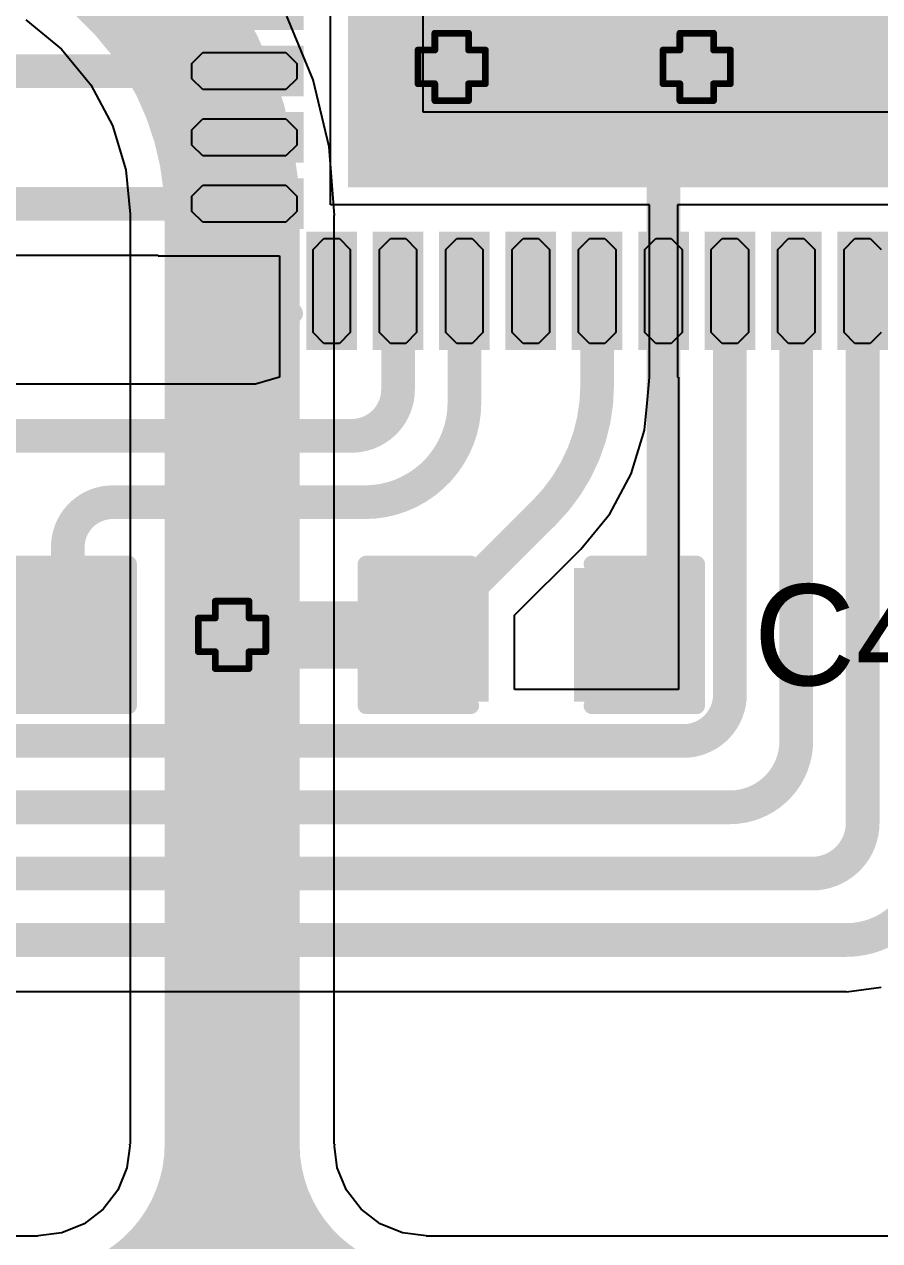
# Model space of a CAD drawing. Header units: inches. Extents: x -0.1 to 10.2, y 0 to 6.5.
# Drawn here: x 2.1628 to 2.4165, y 3.2375 to 3.5985 of the extents above; entities that cross this region are included whole.
import ezdxf

# ---------------------------------------------------------------- set-up
doc = ezdxf.new("R2010")
doc.units = ezdxf.units.IN
doc.header["$MEASUREMENT"] = 0
for name, color, linetype in [('Bottom Layer', 5, 'Continuous'), ('Drill Drawing', 1, 'Continuous'), ('Top Layer', 1, 'Continuous'), ('Top Overlay', 2, 'Continuous'), ('Top Paste', 8, 'Continuous'), ('Top Solder', 216, 'Continuous'), ('Via Holes', 16, 'Continuous')]:
    doc.layers.add(name, color=color, linetype=linetype)
doc.styles.add('Arial', font='', dxfattribs={"height": 0.2})
doc.styles.get('Arial').set_extended_font_data('Arial')

# ---------------------------------------------------------------- blocks, each defined once
blk = doc.blocks.new('48_QFN__7_7__17')
at = {"layer": 'Top Layer'}
for points in [[(-0.10138, 0.10138), (0.10138, 0.10138), (0.10138, -0.10138), (-0.10138, -0.10138)], [(-0.14971, -0.06339), (-0.11859, -0.06339), (-0.11859, -0.07441), (-0.14971, -0.07441)], [(-0.14971, -0.08307), (-0.11859, -0.08307), (-0.11859, -0.09409), (-0.14971, -0.09409)], [(-0.14971, -0.10276), (-0.11859, -0.10276), (-0.11859, -0.11378), (-0.14971, -0.11378)], [(-0.11378, -0.11859), (-0.10276, -0.11859), (-0.10276, -0.14971), (-0.11378, -0.14971)], [(-0.09409, -0.11859), (-0.08307, -0.11859), (-0.08307, -0.14971), (-0.09409, -0.14971)], [(-0.07441, -0.11859), (-0.06339, -0.11859), (-0.06339, -0.14971), (-0.07441, -0.14971)], [(-0.05472, -0.11859), (-0.0437, -0.11859), (-0.0437, -0.14971), (-0.05472, -0.14971)], [(-0.03504, -0.11859), (-0.02402, -0.11859), (-0.02402, -0.14971), (-0.03504, -0.14971)], [(-0.01535, -0.11859), (-0.00433, -0.11859), (-0.00433, -0.14971), (-0.01535, -0.14971)], [(0.00433, -0.11859), (0.01535, -0.11859), (0.01535, -0.14971), (0.00433, -0.14971)], [(0.02402, -0.11859), (0.03504, -0.11859), (0.03504, -0.14971), (0.02402, -0.14971)], [(0.0437, -0.11859), (0.05472, -0.11859), (0.05472, -0.14971), (0.0437, -0.14971)]]:
    blk.add_hatch(color=1, dxfattribs=at).paths.add_polyline_path(points)
at = {"layer": 'Top Solder'}
for points in [[(-0.10338, 0.10338), (0.10338, 0.10338), (0.10338, -0.10338), (-0.10338, -0.10338)], [(-0.15171, -0.0417), (-0.11659, -0.0417), (-0.11659, -0.05672), (-0.15171, -0.05672)], [(-0.15171, -0.06139), (-0.11659, -0.06139), (-0.11659, -0.07641), (-0.15171, -0.07641)], [(-0.15171, -0.08107), (-0.11659, -0.08107), (-0.11659, -0.09609), (-0.15171, -0.09609)], [(-0.15171, -0.10076), (-0.11659, -0.10076), (-0.11659, -0.11578), (-0.15171, -0.11578)], [(-0.11578, -0.11659), (-0.10076, -0.11659), (-0.10076, -0.15171), (-0.11578, -0.15171)], [(-0.09609, -0.11659), (-0.08107, -0.11659), (-0.08107, -0.15171), (-0.09609, -0.15171)], [(-0.07641, -0.11659), (-0.06139, -0.11659), (-0.06139, -0.15171), (-0.07641, -0.15171)], [(-0.05672, -0.11659), (-0.0417, -0.11659), (-0.0417, -0.15171), (-0.05672, -0.15171)], [(-0.03704, -0.11659), (-0.02202, -0.11659), (-0.02202, -0.15171), (-0.03704, -0.15171)], [(-0.01735, -0.11659), (-0.00233, -0.11659), (-0.00233, -0.15171), (-0.01735, -0.15171)], [(0.00233, -0.11659), (0.01735, -0.11659), (0.01735, -0.15171), (0.00233, -0.15171)], [(0.02202, -0.11659), (0.03704, -0.11659), (0.03704, -0.15171), (0.02202, -0.15171)], [(0.0417, -0.11659), (0.05672, -0.11659), (0.05672, -0.15171), (0.0417, -0.15171)]]:
    blk.add_hatch(color=216, dxfattribs=at).paths.add_polyline_path(points)
at = {"layer": 'Top Overlay'}
for points in [[(-0.1408, -0.1408, 0.006, 0.006, 0), (-0.1408, -0.11978, 0.006, 0.006, 0)], [(-0.1408, -0.1408, 0.006, 0.006, 0), (-0.11978, -0.1408, 0.006, 0.006, 0)]]:
    blk.add_lwpolyline(points, format="xyseb", dxfattribs=at)
for points in [[(-0.1423, -0.11978, 0.003, 0.003, 1), (-0.1393, -0.11978, 0.003, 0.003, 1)], [(-0.1423, -0.1408, 0.003, 0.003, 1), (-0.1393, -0.1408, 0.003, 0.003, 1)], [(-0.1423, -0.1408, 0.003, 0.003, 1), (-0.1393, -0.1408, 0.003, 0.003, 1)], [(-0.12128, -0.1408, 0.003, 0.003, 1), (-0.11828, -0.1408, 0.003, 0.003, 1)]]:
    blk.add_lwpolyline(points, format="xyseb", close=True, dxfattribs=at)
at = {"layer": 'Top Paste'}
for p, q in [((-0.0811, -0.0811), (-0.0811, 0.0811)), ((-0.14971, -0.06662), (-0.14648, -0.06339)), ((-0.14648, -0.06339), (-0.14419, -0.06339)), ((-0.14419, -0.06339), (-0.14419, -0.06339)), ((-0.14419, -0.06339), (-0.12411, -0.06339)), ((-0.12411, -0.06339), (-0.12182, -0.06339)), ((-0.12182, -0.06339), (-0.11859, -0.06662)), ((-0.14971, -0.07118), (-0.14971, -0.06662)), ((-0.11859, -0.06662), (-0.11859, -0.07118)), ((-0.14648, -0.07441), (-0.14971, -0.07118)), ((-0.11859, -0.07118), (-0.12182, -0.07441)), ((-0.14419, -0.07441), (-0.14648, -0.07441)), ((-0.12411, -0.07441), (-0.14419, -0.07441)), ((-0.12182, -0.07441), (-0.12411, -0.07441)), ((-0.12411, -0.07441), (-0.12411, -0.07441)), ((0.0811, -0.0811), (-0.0811, -0.0811)), ((-0.14971, -0.0863), (-0.14648, -0.08307)), ((-0.14971, -0.09086), (-0.14971, -0.0863)), ((-0.14648, -0.08307), (-0.14419, -0.08307)), ((-0.14419, -0.08307), (-0.14419, -0.08307)), ((-0.14419, -0.08307), (-0.12411, -0.08307)), ((-0.12411, -0.08307), (-0.12182, -0.08307)), ((-0.12182, -0.08307), (-0.11859, -0.0863)), ((-0.11859, -0.0863), (-0.11859, -0.09086)), ((-0.14648, -0.09409), (-0.14971, -0.09086)), ((-0.11859, -0.09086), (-0.12182, -0.09409)), ((-0.14419, -0.09409), (-0.14648, -0.09409)), ((-0.12411, -0.09409), (-0.14419, -0.09409)), ((-0.12182, -0.09409), (-0.12411, -0.09409)), ((-0.12411, -0.09409), (-0.12411, -0.09409)), ((-0.14971, -0.10599), (-0.14648, -0.10276)), ((-0.14648, -0.10276), (-0.14419, -0.10276)), ((-0.14419, -0.10276), (-0.14419, -0.10276)), ((-0.14419, -0.10276), (-0.12411, -0.10276)), ((-0.12411, -0.10276), (-0.12182, -0.10276)), ((-0.12182, -0.10276), (-0.11859, -0.10599)), ((-0.14971, -0.11055), (-0.14971, -0.10599)), ((-0.11859, -0.10599), (-0.11859, -0.11055)), ((-0.14648, -0.11378), (-0.14971, -0.11055)), ((-0.11859, -0.11055), (-0.12182, -0.11378)), ((-0.14419, -0.11378), (-0.14648, -0.11378)), ((-0.12411, -0.11378), (-0.14419, -0.11378)), ((-0.12182, -0.11378), (-0.12411, -0.11378)), ((-0.12411, -0.11378), (-0.12411, -0.11378)), ((-0.11378, -0.12182), (-0.11055, -0.11859)), ((-0.11055, -0.11859), (-0.10599, -0.11859)), ((-0.10599, -0.11859), (-0.10276, -0.12182)), ((-0.09409, -0.12182), (-0.09086, -0.11859)), ((-0.09086, -0.11859), (-0.0863, -0.11859)), ((-0.0863, -0.11859), (-0.08307, -0.12182)), ((-0.07441, -0.12182), (-0.07118, -0.11859)), ((-0.07118, -0.11859), (-0.06662, -0.11859)), ((-0.06662, -0.11859), (-0.06339, -0.12182)), ((-0.05472, -0.12182), (-0.05149, -0.11859)), ((-0.05149, -0.11859), (-0.04693, -0.11859)), ((-0.04693, -0.11859), (-0.0437, -0.12182)), ((-0.03504, -0.12182), (-0.03181, -0.11859)), ((-0.03181, -0.11859), (-0.02725, -0.11859)), ((-0.02725, -0.11859), (-0.02402, -0.12182)), ((-0.01535, -0.12182), (-0.01212, -0.11859)), ((-0.01212, -0.11859), (-0.00756, -0.11859)), ((-0.00756, -0.11859), (-0.00433, -0.12182)), ((0.00433, -0.12182), (0.00756, -0.11859)), ((0.00756, -0.11859), (0.01212, -0.11859)), ((0.01212, -0.11859), (0.01535, -0.12182)), ((0.02402, -0.12182), (0.02725, -0.11859)), ((0.02725, -0.11859), (0.03181, -0.11859)), ((0.03181, -0.11859), (0.03504, -0.12182)), ((0.0437, -0.12182), (0.04693, -0.11859)), ((0.04693, -0.11859), (0.05149, -0.11859)), ((0.05149, -0.11859), (0.05472, -0.12182)), ((-0.11378, -0.12411), (-0.11378, -0.12182)), ((-0.10276, -0.12182), (-0.10276, -0.12411)), ((-0.09409, -0.12411), (-0.09409, -0.12182)), ((-0.08307, -0.12182), (-0.08307, -0.12411)), ((-0.07441, -0.12411), (-0.07441, -0.12182)), ((-0.06339, -0.12182), (-0.06339, -0.12411)), ((-0.05472, -0.12411), (-0.05472, -0.12182)), ((-0.0437, -0.12182), (-0.0437, -0.12411)), ((-0.03504, -0.12411), (-0.03504, -0.12182)), ((-0.02402, -0.12182), (-0.02402, -0.12411)), ((-0.01535, -0.12411), (-0.01535, -0.12182)), ((-0.00433, -0.12182), (-0.00433, -0.12411)), ((0.00433, -0.12411), (0.00433, -0.12182)), ((0.01535, -0.12182), (0.01535, -0.12411)), ((0.02402, -0.12411), (0.02402, -0.12182)), ((0.03504, -0.12182), (0.03504, -0.12411)), ((0.0437, -0.12411), (0.0437, -0.12182)), ((-0.11378, -0.14419), (-0.11378, -0.12411)), ((-0.10276, -0.12411), (-0.10276, -0.12411)), ((-0.10276, -0.12411), (-0.10276, -0.14419)), ((-0.09409, -0.14419), (-0.09409, -0.12411)), ((-0.08307, -0.12411), (-0.08307, -0.12411)), ((-0.08307, -0.12411), (-0.08307, -0.14419)), ((-0.07441, -0.14419), (-0.07441, -0.12411)), ((-0.06339, -0.12411), (-0.06339, -0.12411)), ((-0.06339, -0.12411), (-0.06339, -0.14419)), ((-0.05472, -0.14419), (-0.05472, -0.12411)), ((-0.0437, -0.12411), (-0.0437, -0.12411)), ((-0.0437, -0.12411), (-0.0437, -0.14419)), ((-0.03504, -0.14419), (-0.03504, -0.12411)), ((-0.02402, -0.12411), (-0.02402, -0.12411)), ((-0.02402, -0.12411), (-0.02402, -0.14419)), ((-0.01535, -0.14419), (-0.01535, -0.12411)), ((-0.00433, -0.12411), (-0.00433, -0.12411)), ((-0.00433, -0.12411), (-0.00433, -0.14419)), ((0.00433, -0.14419), (0.00433, -0.12411)), ((0.01535, -0.12411), (0.01535, -0.12411)), ((0.01535, -0.12411), (0.01535, -0.14419)), ((0.02402, -0.14419), (0.02402, -0.12411)), ((0.03504, -0.12411), (0.03504, -0.12411)), ((0.03504, -0.12411), (0.03504, -0.14419)), ((0.0437, -0.14419), (0.0437, -0.12411)), ((-0.11378, -0.14648), (-0.11378, -0.14419)), ((-0.11378, -0.14419), (-0.11378, -0.14419)), ((-0.10276, -0.14419), (-0.10276, -0.14648)), ((-0.09409, -0.14648), (-0.09409, -0.14419)), ((-0.09409, -0.14419), (-0.09409, -0.14419)), ((-0.08307, -0.14419), (-0.08307, -0.14648)), ((-0.07441, -0.14648), (-0.07441, -0.14419)), ((-0.07441, -0.14419), (-0.07441, -0.14419)), ((-0.06339, -0.14419), (-0.06339, -0.14648)), ((-0.05472, -0.14648), (-0.05472, -0.14419)), ((-0.05472, -0.14419), (-0.05472, -0.14419)), ((-0.0437, -0.14419), (-0.0437, -0.14648)), ((-0.03504, -0.14648), (-0.03504, -0.14419)), ((-0.03504, -0.14419), (-0.03504, -0.14419)), ((-0.02402, -0.14419), (-0.02402, -0.14648)), ((-0.01535, -0.14648), (-0.01535, -0.14419)), ((-0.01535, -0.14419), (-0.01535, -0.14419)), ((-0.00433, -0.14419), (-0.00433, -0.14648)), ((0.00433, -0.14648), (0.00433, -0.14419)), ((0.00433, -0.14419), (0.00433, -0.14419)), ((0.01535, -0.14419), (0.01535, -0.14648)), ((0.02402, -0.14648), (0.02402, -0.14419)), ((0.02402, -0.14419), (0.02402, -0.14419)), ((0.03504, -0.14419), (0.03504, -0.14648)), ((0.0437, -0.14648), (0.0437, -0.14419)), ((0.0437, -0.14419), (0.0437, -0.14419)), ((-0.11055, -0.14971), (-0.11378, -0.14648)), ((-0.10276, -0.14648), (-0.10599, -0.14971)), ((-0.09086, -0.14971), (-0.09409, -0.14648)), ((-0.08307, -0.14648), (-0.0863, -0.14971)), ((-0.07118, -0.14971), (-0.07441, -0.14648)), ((-0.06339, -0.14648), (-0.06662, -0.14971)), ((-0.05149, -0.14971), (-0.05472, -0.14648)), ((-0.0437, -0.14648), (-0.04693, -0.14971)), ((-0.03181, -0.14971), (-0.03504, -0.14648)), ((-0.02402, -0.14648), (-0.02725, -0.14971)), ((-0.01212, -0.14971), (-0.01535, -0.14648)), ((-0.00433, -0.14648), (-0.00756, -0.14971)), ((0.00756, -0.14971), (0.00433, -0.14648)), ((0.01535, -0.14648), (0.01212, -0.14971)), ((0.02725, -0.14971), (0.02402, -0.14648)), ((0.03504, -0.14648), (0.03181, -0.14971)), ((0.04693, -0.14971), (0.0437, -0.14648)), ((0.05472, -0.14648), (0.05149, -0.14971)), ((-0.10599, -0.14971), (-0.11055, -0.14971)), ((-0.0863, -0.14971), (-0.09086, -0.14971)), ((-0.06662, -0.14971), (-0.07118, -0.14971)), ((-0.04693, -0.14971), (-0.05149, -0.14971)), ((-0.02725, -0.14971), (-0.03181, -0.14971)), ((-0.00756, -0.14971), (-0.01212, -0.14971)), ((0.01212, -0.14971), (0.00756, -0.14971)), ((0.03181, -0.14971), (0.02725, -0.14971)), ((0.05149, -0.14971), (0.04693, -0.14971))]:
    blk.add_line(p, q, dxfattribs=at)
blk = doc.blocks.new('R___0603_45')
at = {"layer": 'Top Layer'}
for points in [[(-0.015, 0.0175), (-0.015, -0.0175), (-0.045, -0.0175), (-0.045, 0.0175)], [(0.045, 0.0175), (0.045, -0.0175), (0.015, -0.0175), (0.015, 0.0175)]]:
    blk.add_hatch(color=1, dxfattribs=at).paths.add_polyline_path(points)
at = {"layer": 'Top Paste'}
for points in [[(-0.015, 0.0175), (-0.015, -0.0175), (-0.045, -0.0175), (-0.045, 0.0175)], [(0.045, 0.0175), (0.045, -0.0175), (0.015, -0.0175), (0.015, 0.0175)]]:
    blk.add_hatch(color=8, dxfattribs=at).paths.add_polyline_path(points)
at = {"layer": 'Top Solder'}
for points in [[(-0.011, 0.0215), (-0.011, -0.0215), (-0.049, -0.0215), (-0.049, 0.0215)], [(0.049, 0.0215), (0.049, -0.0215), (0.011, -0.0215), (0.011, 0.0215)]]:
    blk.add_hatch(color=216, dxfattribs=at).paths.add_polyline_path(points)
at = {"layer": 'Top Overlay'}
for points in [[(-0.048, 0.021, 0.005, 0.005, 0), (-0.048, -0.021, 0.005, 0.005, 0)], [(0.048, 0.021, 0.005, 0.005, 0), (-0.048, 0.021, 0.005, 0.005, 0)], [(0.048, 0.021, 0.005, 0.005, 0), (0.048, -0.021, 0.005, 0.005, 0)], [(0.048, -0.021, 0.005, 0.005, 0), (-0.048, -0.021, 0.005, 0.005, 0)]]:
    blk.add_lwpolyline(points, format="xyseb", dxfattribs=at)
for points in [[(-0.04925, 0.021, 0.0025, 0.0025, 1), (-0.04675, 0.021, 0.0025, 0.0025, 1)], [(-0.04925, 0.021, 0.0025, 0.0025, 1), (-0.04675, 0.021, 0.0025, 0.0025, 1)], [(0.04675, 0.021, 0.0025, 0.0025, 1), (0.04925, 0.021, 0.0025, 0.0025, 1)], [(0.04675, 0.021, 0.0025, 0.0025, 1), (0.04925, 0.021, 0.0025, 0.0025, 1)], [(-0.04925, -0.021, 0.0025, 0.0025, 1), (-0.04675, -0.021, 0.0025, 0.0025, 1)], [(-0.04925, -0.021, 0.0025, 0.0025, 1), (-0.04675, -0.021, 0.0025, 0.0025, 1)], [(0.04675, -0.021, 0.0025, 0.0025, 1), (0.04925, -0.021, 0.0025, 0.0025, 1)], [(0.04675, -0.021, 0.0025, 0.0025, 1), (0.04925, -0.021, 0.0025, 0.0025, 1)]]:
    blk.add_lwpolyline(points, format="xyseb", close=True, dxfattribs=at)
blk = doc.blocks.new('C___0603_96')
at = {"layer": 'Top Layer'}
for points in [[(-0.015, 0.0175), (-0.015, -0.0175), (-0.045, -0.0175), (-0.045, 0.0175)], [(0.045, 0.0175), (0.045, -0.0175), (0.015, -0.0175), (0.015, 0.0175)]]:
    blk.add_hatch(color=1, dxfattribs=at).paths.add_polyline_path(points)
at = {"layer": 'Top Paste'}
for points in [[(-0.015, 0.0175), (-0.015, -0.0175), (-0.045, -0.0175), (-0.045, 0.0175)], [(0.045, 0.0175), (0.045, -0.0175), (0.015, -0.0175), (0.015, 0.0175)]]:
    blk.add_hatch(color=8, dxfattribs=at).paths.add_polyline_path(points)
at = {"layer": 'Top Solder'}
for points in [[(-0.01264, 0.01986), (-0.01264, -0.01986), (-0.04736, -0.01986), (-0.04736, 0.01986)], [(0.04736, 0.01986), (0.04736, -0.01986), (0.01264, -0.01986), (0.01264, 0.01986)]]:
    blk.add_hatch(color=216, dxfattribs=at).paths.add_polyline_path(points)
at = {"layer": 'Top Overlay'}
for points in [[(-0.049, 0.021, 0.005, 0.005, 0), (-0.049, -0.021, 0.005, 0.005, 0)], [(-0.018, 0.021, 0.005, 0.005, 0), (-0.049, 0.021, 0.005, 0.005, 0)], [(0.049, 0.021, 0.005, 0.005, 0), (0.018, 0.021, 0.005, 0.005, 0)], [(0.049, 0.021, 0.005, 0.005, 0), (0.049, -0.021, 0.005, 0.005, 0)], [(-0.018, -0.021, 0.005, 0.005, 0), (-0.049, -0.021, 0.005, 0.005, 0)], [(0.049, -0.021, 0.005, 0.005, 0), (0.018, -0.021, 0.005, 0.005, 0)]]:
    blk.add_lwpolyline(points, format="xyseb", dxfattribs=at)
for points in [[(-0.05025, 0.021, 0.0025, 0.0025, 1), (-0.04775, 0.021, 0.0025, 0.0025, 1)], [(-0.05025, 0.021, 0.0025, 0.0025, 1), (-0.04775, 0.021, 0.0025, 0.0025, 1)], [(-0.01925, 0.021, 0.0025, 0.0025, 1), (-0.01675, 0.021, 0.0025, 0.0025, 1)], [(0.01675, 0.021, 0.0025, 0.0025, 1), (0.01925, 0.021, 0.0025, 0.0025, 1)], [(0.04775, 0.021, 0.0025, 0.0025, 1), (0.05025, 0.021, 0.0025, 0.0025, 1)], [(0.04775, 0.021, 0.0025, 0.0025, 1), (0.05025, 0.021, 0.0025, 0.0025, 1)], [(-0.05025, -0.021, 0.0025, 0.0025, 1), (-0.04775, -0.021, 0.0025, 0.0025, 1)], [(-0.05025, -0.021, 0.0025, 0.0025, 1), (-0.04775, -0.021, 0.0025, 0.0025, 1)], [(-0.01925, -0.021, 0.0025, 0.0025, 1), (-0.01675, -0.021, 0.0025, 0.0025, 1)], [(0.01675, -0.021, 0.0025, 0.0025, 1), (0.01925, -0.021, 0.0025, 0.0025, 1)], [(0.04775, -0.021, 0.0025, 0.0025, 1), (0.05025, -0.021, 0.0025, 0.0025, 1)], [(0.04775, -0.021, 0.0025, 0.0025, 1), (0.05025, -0.021, 0.0025, 0.0025, 1)]]:
    blk.add_lwpolyline(points, format="xyseb", close=True, dxfattribs=at)

msp = doc.modelspace()

# ---------------------------------------------------------------- hatches: boundary and pattern name
at = {"layer": 'Bottom Layer'}
h = msp.add_hatch(color=5, dxfattribs=at)
edge = h.paths.add_edge_path()
edge.add_arc((2.28953, 3.58587), 0.01181, 0, 360)
h = msp.add_hatch(color=5, dxfattribs=at)
edge = h.paths.add_edge_path()
edge.add_arc((2.3622, 3.58587), 0.01181, 0, 360)
h = msp.add_hatch(color=5, dxfattribs=at)
edge = h.paths.add_edge_path()
edge.add_arc((2.22441, 3.41732), 0.01181, 0, 360)
at = {"layer": 'Top Layer'}
h = msp.add_hatch(color=1, dxfattribs=at)
edge = h.paths.add_edge_path()
edge.add_arc((2.28953, 3.58587), 0.01181, 0, 360)
h = msp.add_hatch(color=1, dxfattribs=at)
edge = h.paths.add_edge_path()
edge.add_arc((2.3622, 3.58587), 0.01181, 0, 360)
h = msp.add_hatch(color=1, dxfattribs=at)
edge = h.paths.add_edge_path()
edge.add_arc((2.22441, 3.41732), 0.01181, 0, 360)
at = {"layer": 'Via Holes'}
h = msp.add_hatch(color=7, dxfattribs=at)
edge = h.paths.add_edge_path()
edge.add_arc((2.28953, 3.58587), 0.00591, 0, 360)
h = msp.add_hatch(color=7, dxfattribs=at)
edge = h.paths.add_edge_path()
edge.add_arc((2.3622, 3.58587), 0.00591, 0, 360)
h = msp.add_hatch(color=7, dxfattribs=at)
edge = h.paths.add_edge_path()
edge.add_arc((2.22441, 3.41732), 0.00591, 0, 360)

# ---------------------------------------------------------------- linework, layer by layer
at = {"layer": 'Bottom Layer'}
for p, q in [((2.16321, 3.5998), (2.17379, 3.59111)), ((2.24843, 3.58203), (2.2406, 3.60093)), ((2.17379, 3.59111), (2.18248, 3.58053)), ((2.25321, 3.56213), (2.24843, 3.58203)), ((2.18248, 3.58053), (2.18893, 3.56846)), ((2.18893, 3.56846), (2.1929, 3.55536)), ((2.25481, 3.54173), (2.25321, 3.56213)), ((2.1929, 3.55536), (2.1942, 3.54215)), ((2.1942, 3.54215), (2.19415, 3.54173)), ((2.19415, 3.54173), (2.19415, 3.41732)), ((2.25467, 3.41732), (2.25467, 3.54173)), ((2.25467, 3.54173), (2.25481, 3.54173)), ((2.19415, 3.41732), (2.19415, 3.26622)), ((2.25467, 3.26622), (2.25467, 3.41732)), ((2.19405, 3.26554), (2.19321, 3.25916)), ((2.19415, 3.26622), (2.19399, 3.26622)), ((2.19399, 3.26622), (2.19405, 3.26554)), ((2.25483, 3.26622), (2.25467, 3.26622)), ((2.25477, 3.26554), (2.25483, 3.26622)), ((2.25561, 3.25916), (2.25477, 3.26554)), ((2.19321, 3.25916), (2.19049, 3.25257)), ((2.25833, 3.25257), (2.25561, 3.25916)), ((2.19049, 3.25257), (2.18615, 3.24692)), ((2.26267, 3.24692), (2.25833, 3.25257)), ((2.18615, 3.24692), (2.1805, 3.24258)), ((2.26832, 3.24258), (2.26267, 3.24692)), ((2.1805, 3.24258), (2.17391, 3.23986)), ((2.2749, 3.23986), (2.26832, 3.24258)), ((2.16685, 3.23892), (1.43035, 3.23892)), ((2.17391, 3.23986), (2.16685, 3.23893)), ((2.16685, 3.23893), (2.16685, 3.23892)), ((2.28197, 3.23893), (2.2749, 3.23986)), ((2.28197, 3.23892), (2.28197, 3.23893)), ((2.86145, 3.23892), (2.28197, 3.23892))]:
    msp.add_line(p, q, dxfattribs=at)
for points in [[(2.12441, 3.64173, 0.04, 0.04, -0.414214), (2.22441, 3.54173, 0.04, 0.04, 0)], [(2.22441, 3.41732, 0.04, 0.04, 0), (2.22441, 3.54173, 0.04, 0.04, 0)], [(2.22441, 3.26622, 0.04, 0.04, 0), (2.22441, 3.41732, 0.04, 0.04, 0)], [(2.22441, 3.26622, 0.04, 0.04, -0.414214), (2.16685, 3.20866, 0.04, 0.04, 0)], [(2.28197, 3.20866, 0.04, 0.04, -0.414214), (2.22441, 3.26622, 0.04, 0.04, 0)]]:
    msp.add_lwpolyline(points, format="xyseb", dxfattribs=at)
for points in [[(2.21441, 3.54173, 0.02, 0.02, 1), (2.23441, 3.54173, 0.02, 0.02, 1)], [(2.21441, 3.54173, 0.02, 0.02, 1), (2.23441, 3.54173, 0.02, 0.02, 1)], [(2.21441, 3.41732, 0.02, 0.02, 1), (2.23441, 3.41732, 0.02, 0.02, 1)], [(2.21441, 3.41732, 0.02, 0.02, 1), (2.23441, 3.41732, 0.02, 0.02, 1)], [(2.21441, 3.26622, 0.02, 0.02, 1), (2.23441, 3.26622, 0.02, 0.02, 1)], [(2.21441, 3.26622, 0.02, 0.02, 1), (2.23441, 3.26622, 0.02, 0.02, 1)], [(2.21441, 3.26622, 0.02, 0.02, 1), (2.23441, 3.26622, 0.02, 0.02, 1)]]:
    msp.add_lwpolyline(points, format="xyseb", close=True, dxfattribs=at)
at = {"layer": 'Drill Drawing'}
for points in [[(2.28453, 3.59087, 0.002, 0.002, 0), (2.28453, 3.59587, 0.002, 0.002, 0)], [(2.28453, 3.59587, 0.002, 0.002, 0), (2.29453, 3.59587, 0.002, 0.002, 0)], [(2.29453, 3.59087, 0.002, 0.002, 0), (2.29453, 3.59587, 0.002, 0.002, 0)], [(2.3572, 3.59087, 0.002, 0.002, 0), (2.3572, 3.59587, 0.002, 0.002, 0)], [(2.3572, 3.59587, 0.002, 0.002, 0), (2.3672, 3.59587, 0.002, 0.002, 0)], [(2.3672, 3.59087, 0.002, 0.002, 0), (2.3672, 3.59587, 0.002, 0.002, 0)], [(2.27953, 3.58087, 0.002, 0.002, 0), (2.27953, 3.59087, 0.002, 0.002, 0)], [(2.27953, 3.59087, 0.002, 0.002, 0), (2.28453, 3.59087, 0.002, 0.002, 0)], [(2.29453, 3.59087, 0.002, 0.002, 0), (2.29953, 3.59087, 0.002, 0.002, 0)], [(2.29953, 3.58087, 0.002, 0.002, 0), (2.29953, 3.59087, 0.002, 0.002, 0)], [(2.3522, 3.58087, 0.002, 0.002, 0), (2.3522, 3.59087, 0.002, 0.002, 0)], [(2.3522, 3.59087, 0.002, 0.002, 0), (2.3572, 3.59087, 0.002, 0.002, 0)], [(2.3672, 3.59087, 0.002, 0.002, 0), (2.3722, 3.59087, 0.002, 0.002, 0)], [(2.3722, 3.58087, 0.002, 0.002, 0), (2.3722, 3.59087, 0.002, 0.002, 0)], [(2.27953, 3.58087, 0.002, 0.002, 0), (2.28453, 3.58087, 0.002, 0.002, 0)], [(2.28453, 3.57587, 0.002, 0.002, 0), (2.28453, 3.58087, 0.002, 0.002, 0)], [(2.29453, 3.58087, 0.002, 0.002, 0), (2.29953, 3.58087, 0.002, 0.002, 0)], [(2.29453, 3.57587, 0.002, 0.002, 0), (2.29453, 3.58087, 0.002, 0.002, 0)], [(2.3522, 3.58087, 0.002, 0.002, 0), (2.3572, 3.58087, 0.002, 0.002, 0)], [(2.3572, 3.57587, 0.002, 0.002, 0), (2.3572, 3.58087, 0.002, 0.002, 0)], [(2.3672, 3.58087, 0.002, 0.002, 0), (2.3722, 3.58087, 0.002, 0.002, 0)], [(2.3672, 3.57587, 0.002, 0.002, 0), (2.3672, 3.58087, 0.002, 0.002, 0)], [(2.28453, 3.57587, 0.002, 0.002, 0), (2.29453, 3.57587, 0.002, 0.002, 0)], [(2.3572, 3.57587, 0.002, 0.002, 0), (2.3672, 3.57587, 0.002, 0.002, 0)], [(2.21941, 3.42232, 0.002, 0.002, 0), (2.21941, 3.42732, 0.002, 0.002, 0)], [(2.21941, 3.42732, 0.002, 0.002, 0), (2.22941, 3.42732, 0.002, 0.002, 0)], [(2.22941, 3.42232, 0.002, 0.002, 0), (2.22941, 3.42732, 0.002, 0.002, 0)], [(2.21441, 3.41232, 0.002, 0.002, 0), (2.21441, 3.42232, 0.002, 0.002, 0)], [(2.21441, 3.42232, 0.002, 0.002, 0), (2.21941, 3.42232, 0.002, 0.002, 0)], [(2.22941, 3.42232, 0.002, 0.002, 0), (2.23441, 3.42232, 0.002, 0.002, 0)], [(2.23441, 3.41232, 0.002, 0.002, 0), (2.23441, 3.42232, 0.002, 0.002, 0)], [(2.21441, 3.41232, 0.002, 0.002, 0), (2.21941, 3.41232, 0.002, 0.002, 0)], [(2.21941, 3.40732, 0.002, 0.002, 0), (2.21941, 3.41232, 0.002, 0.002, 0)], [(2.22941, 3.41232, 0.002, 0.002, 0), (2.23441, 3.41232, 0.002, 0.002, 0)], [(2.22941, 3.40732, 0.002, 0.002, 0), (2.22941, 3.41232, 0.002, 0.002, 0)], [(2.21941, 3.40732, 0.002, 0.002, 0), (2.22941, 3.40732, 0.002, 0.002, 0)]]:
    msp.add_lwpolyline(points, format="xyseb", dxfattribs=at)
for points in [[(2.28403, 3.59587, 0.001, 0.001, 1), (2.28503, 3.59587, 0.001, 0.001, 1)], [(2.28403, 3.59587, 0.001, 0.001, 1), (2.28503, 3.59587, 0.001, 0.001, 1)], [(2.29403, 3.59587, 0.001, 0.001, 1), (2.29503, 3.59587, 0.001, 0.001, 1)], [(2.29403, 3.59587, 0.001, 0.001, 1), (2.29503, 3.59587, 0.001, 0.001, 1)], [(2.3567, 3.59587, 0.001, 0.001, 1), (2.3577, 3.59587, 0.001, 0.001, 1)], [(2.3567, 3.59587, 0.001, 0.001, 1), (2.3577, 3.59587, 0.001, 0.001, 1)], [(2.3667, 3.59587, 0.001, 0.001, 1), (2.3677, 3.59587, 0.001, 0.001, 1)], [(2.3667, 3.59587, 0.001, 0.001, 1), (2.3677, 3.59587, 0.001, 0.001, 1)], [(2.27903, 3.59087, 0.001, 0.001, 1), (2.28003, 3.59087, 0.001, 0.001, 1)], [(2.27903, 3.59087, 0.001, 0.001, 1), (2.28003, 3.59087, 0.001, 0.001, 1)], [(2.28403, 3.59087, 0.001, 0.001, 1), (2.28503, 3.59087, 0.001, 0.001, 1)], [(2.28403, 3.59087, 0.001, 0.001, 1), (2.28503, 3.59087, 0.001, 0.001, 1)], [(2.29403, 3.59087, 0.001, 0.001, 1), (2.29503, 3.59087, 0.001, 0.001, 1)], [(2.29403, 3.59087, 0.001, 0.001, 1), (2.29503, 3.59087, 0.001, 0.001, 1)], [(2.29903, 3.59087, 0.001, 0.001, 1), (2.30003, 3.59087, 0.001, 0.001, 1)], [(2.29903, 3.59087, 0.001, 0.001, 1), (2.30003, 3.59087, 0.001, 0.001, 1)], [(2.3517, 3.59087, 0.001, 0.001, 1), (2.3527, 3.59087, 0.001, 0.001, 1)], [(2.3517, 3.59087, 0.001, 0.001, 1), (2.3527, 3.59087, 0.001, 0.001, 1)], [(2.3567, 3.59087, 0.001, 0.001, 1), (2.3577, 3.59087, 0.001, 0.001, 1)], [(2.3567, 3.59087, 0.001, 0.001, 1), (2.3577, 3.59087, 0.001, 0.001, 1)], [(2.3667, 3.59087, 0.001, 0.001, 1), (2.3677, 3.59087, 0.001, 0.001, 1)], [(2.3667, 3.59087, 0.001, 0.001, 1), (2.3677, 3.59087, 0.001, 0.001, 1)], [(2.3717, 3.59087, 0.001, 0.001, 1), (2.3727, 3.59087, 0.001, 0.001, 1)], [(2.3717, 3.59087, 0.001, 0.001, 1), (2.3727, 3.59087, 0.001, 0.001, 1)], [(2.27903, 3.58087, 0.001, 0.001, 1), (2.28003, 3.58087, 0.001, 0.001, 1)], [(2.27903, 3.58087, 0.001, 0.001, 1), (2.28003, 3.58087, 0.001, 0.001, 1)], [(2.28403, 3.58087, 0.001, 0.001, 1), (2.28503, 3.58087, 0.001, 0.001, 1)], [(2.28403, 3.58087, 0.001, 0.001, 1), (2.28503, 3.58087, 0.001, 0.001, 1)], [(2.29403, 3.58087, 0.001, 0.001, 1), (2.29503, 3.58087, 0.001, 0.001, 1)], [(2.29403, 3.58087, 0.001, 0.001, 1), (2.29503, 3.58087, 0.001, 0.001, 1)], [(2.29903, 3.58087, 0.001, 0.001, 1), (2.30003, 3.58087, 0.001, 0.001, 1)], [(2.29903, 3.58087, 0.001, 0.001, 1), (2.30003, 3.58087, 0.001, 0.001, 1)], [(2.3517, 3.58087, 0.001, 0.001, 1), (2.3527, 3.58087, 0.001, 0.001, 1)], [(2.3517, 3.58087, 0.001, 0.001, 1), (2.3527, 3.58087, 0.001, 0.001, 1)], [(2.3567, 3.58087, 0.001, 0.001, 1), (2.3577, 3.58087, 0.001, 0.001, 1)], [(2.3567, 3.58087, 0.001, 0.001, 1), (2.3577, 3.58087, 0.001, 0.001, 1)], [(2.3667, 3.58087, 0.001, 0.001, 1), (2.3677, 3.58087, 0.001, 0.001, 1)], [(2.3667, 3.58087, 0.001, 0.001, 1), (2.3677, 3.58087, 0.001, 0.001, 1)], [(2.3717, 3.58087, 0.001, 0.001, 1), (2.3727, 3.58087, 0.001, 0.001, 1)], [(2.3717, 3.58087, 0.001, 0.001, 1), (2.3727, 3.58087, 0.001, 0.001, 1)], [(2.28403, 3.57587, 0.001, 0.001, 1), (2.28503, 3.57587, 0.001, 0.001, 1)], [(2.28403, 3.57587, 0.001, 0.001, 1), (2.28503, 3.57587, 0.001, 0.001, 1)], [(2.29403, 3.57587, 0.001, 0.001, 1), (2.29503, 3.57587, 0.001, 0.001, 1)], [(2.29403, 3.57587, 0.001, 0.001, 1), (2.29503, 3.57587, 0.001, 0.001, 1)], [(2.3567, 3.57587, 0.001, 0.001, 1), (2.3577, 3.57587, 0.001, 0.001, 1)], [(2.3567, 3.57587, 0.001, 0.001, 1), (2.3577, 3.57587, 0.001, 0.001, 1)], [(2.3667, 3.57587, 0.001, 0.001, 1), (2.3677, 3.57587, 0.001, 0.001, 1)], [(2.3667, 3.57587, 0.001, 0.001, 1), (2.3677, 3.57587, 0.001, 0.001, 1)], [(2.21891, 3.42732, 0.001, 0.001, 1), (2.21991, 3.42732, 0.001, 0.001, 1)], [(2.21891, 3.42732, 0.001, 0.001, 1), (2.21991, 3.42732, 0.001, 0.001, 1)], [(2.22891, 3.42732, 0.001, 0.001, 1), (2.22991, 3.42732, 0.001, 0.001, 1)], [(2.22891, 3.42732, 0.001, 0.001, 1), (2.22991, 3.42732, 0.001, 0.001, 1)], [(2.21391, 3.42232, 0.001, 0.001, 1), (2.21491, 3.42232, 0.001, 0.001, 1)], [(2.21391, 3.42232, 0.001, 0.001, 1), (2.21491, 3.42232, 0.001, 0.001, 1)], [(2.21891, 3.42232, 0.001, 0.001, 1), (2.21991, 3.42232, 0.001, 0.001, 1)], [(2.21891, 3.42232, 0.001, 0.001, 1), (2.21991, 3.42232, 0.001, 0.001, 1)], [(2.22891, 3.42232, 0.001, 0.001, 1), (2.22991, 3.42232, 0.001, 0.001, 1)], [(2.22891, 3.42232, 0.001, 0.001, 1), (2.22991, 3.42232, 0.001, 0.001, 1)], [(2.23391, 3.42232, 0.001, 0.001, 1), (2.23491, 3.42232, 0.001, 0.001, 1)], [(2.23391, 3.42232, 0.001, 0.001, 1), (2.23491, 3.42232, 0.001, 0.001, 1)], [(2.21391, 3.41232, 0.001, 0.001, 1), (2.21491, 3.41232, 0.001, 0.001, 1)], [(2.21391, 3.41232, 0.001, 0.001, 1), (2.21491, 3.41232, 0.001, 0.001, 1)], [(2.21891, 3.41232, 0.001, 0.001, 1), (2.21991, 3.41232, 0.001, 0.001, 1)], [(2.21891, 3.41232, 0.001, 0.001, 1), (2.21991, 3.41232, 0.001, 0.001, 1)], [(2.22891, 3.41232, 0.001, 0.001, 1), (2.22991, 3.41232, 0.001, 0.001, 1)], [(2.22891, 3.41232, 0.001, 0.001, 1), (2.22991, 3.41232, 0.001, 0.001, 1)], [(2.23391, 3.41232, 0.001, 0.001, 1), (2.23491, 3.41232, 0.001, 0.001, 1)], [(2.23391, 3.41232, 0.001, 0.001, 1), (2.23491, 3.41232, 0.001, 0.001, 1)], [(2.21891, 3.40732, 0.001, 0.001, 1), (2.21991, 3.40732, 0.001, 0.001, 1)], [(2.21891, 3.40732, 0.001, 0.001, 1), (2.21991, 3.40732, 0.001, 0.001, 1)], [(2.22891, 3.40732, 0.001, 0.001, 1), (2.22991, 3.40732, 0.001, 0.001, 1)], [(2.22891, 3.40732, 0.001, 0.001, 1), (2.22991, 3.40732, 0.001, 0.001, 1)]]:
    msp.add_lwpolyline(points, format="xyseb", close=True, dxfattribs=at)
at = {"layer": 'Top Layer'}
for p, q in [((2.25361, 3.58882), (2.25361, 3.62819)), ((2.25361, 3.54495), (2.25361, 3.58882)), ((2.34819, 3.54495), (2.25361, 3.54495)), ((2.34819, 3.49943), (2.34819, 3.54495)), ((2.4708, 3.54495), (2.35653, 3.54495)), ((2.35653, 3.54495), (2.35653, 3.49384)), ((1.67766, 3.52998), (2.2025, 3.52998)), ((2.2025, 3.52998), (2.2025, 3.52976)), ((2.2025, 3.52976), (2.23842, 3.52976)), ((2.23842, 3.52976), (2.23842, 3.49384)), ((2.34819, 3.49384), (2.34819, 3.49943)), ((2.23132, 3.49167), (1.77146, 3.49167)), ((2.23842, 3.49384), (2.23132, 3.49167)), ((2.34748, 3.48613), (2.34801, 3.4915)), ((2.34801, 3.4915), (2.34819, 3.49384)), ((2.34801, 3.4915), (2.34801, 3.4915)), ((2.34819, 3.49384), (2.34819, 3.49384)), ((2.35653, 3.49384), (2.35675, 3.49384)), ((2.35675, 3.49384), (2.35675, 3.40112)), ((2.34668, 3.47806), (2.34748, 3.48613)), ((2.34276, 3.46513), (2.34668, 3.47806)), ((2.3364, 3.45321), (2.34276, 3.46513)), ((2.32784, 3.44279), (2.3364, 3.45321)), ((2.30815, 3.42315), (2.3278, 3.4428)), ((2.3278, 3.4428), (2.32783, 3.44277)), ((2.32783, 3.44277), (2.32784, 3.44279)), ((2.30815, 3.40112), (2.30815, 3.42315)), ((2.35675, 3.40112), (2.30815, 3.40112)), ((1.99088, 3.31148), (2.40664, 3.31148)), ((2.40664, 3.31143), (2.41694, 3.31279)), ((2.40664, 3.31148), (2.40664, 3.31143))]:
    msp.add_line(p, q, dxfattribs=at)
for points in [[(2.35236, 3.51939, 0.01, 0.01, 0), (2.35236, 3.6437, 0.01, 0.01, 0)], [(1.65592, 3.58465, 0.01, 0.01, 0), (2.22697, 3.58465, 0.01, 0.01, 0)], [(1.67766, 3.54528, 0.01, 0.01, 0), (2.22697, 3.54528, 0.01, 0.01, 0)], [(2.27362, 3.49016, 0.01, 0.01, 0), (2.27362, 3.51831, 0.01, 0.01, 0)], [(2.29331, 3.48622, 0.01, 0.01, 0), (2.29331, 3.51831, 0.01, 0.01, 0)], [(2.33268, 3.4915, 0.01, 0.01, 0), (2.33268, 3.51831, 0.01, 0.01, 0)], [(2.35236, 3.42654, 0.01, 0.01, 0), (2.35236, 3.51831, 0.01, 0.01, 0)], [(2.37205, 3.39961, 0.01, 0.01, 0), (2.37205, 3.51831, 0.01, 0.01, 0)], [(2.39173, 3.38583, 0.01, 0.01, 0), (2.39173, 3.51831, 0.01, 0.01, 0)], [(2.41142, 3.3615, 0.01, 0.01, 0), (2.41142, 3.51831, 0.01, 0.01, 0)], [(2.27362, 3.49016, 0.01, 0.01, -0.414214), (2.25984, 3.47638, 0.01, 0.01, 0)], [(2.33268, 3.4915, 0.01, 0.01, -0.1988), (2.317, 3.45363, 0.01, 0.01, 0)], [(2.29331, 3.48622, 0.01, 0.01, -0.414214), (2.26378, 3.45669, 0.01, 0.01, 0)], [(1.75591, 3.47638, 0.01, 0.01, 0), (2.25984, 3.47638, 0.01, 0.01, 0)], [(2.17567, 3.44339, 0.01, 0.01, -0.414214), (2.18898, 3.45669, 0.01, 0.01, 0)], [(2.18898, 3.45669, 0.01, 0.01, 0), (2.26378, 3.45669, 0.01, 0.01, 0)], [(2.29319, 3.42982, 0.01, 0.01, 0), (2.31698, 3.45361, 0.01, 0.01, 0)], [(2.317, 3.45363, 0.01, 0.01, -0.000108), (2.31698, 3.45361, 0.01, 0.01, 0)], [(2.17567, 3.41732, 0.01, 0.01, 0), (2.17567, 3.44339, 0.01, 0.01, 0)], [(2.28315, 3.41982, 0.01, 0.01, 0), (2.29315, 3.42982, 0.01, 0.01, 0)], [(2.29315, 3.42982, 0.01, 0.01, 0), (2.29319, 3.42982, 0.01, 0.01, 0)], [(2.35236, 3.42654, 0.01, 0.01, -0.414214), (2.34315, 3.41732, 0.01, 0.01, 0)], [(2.22441, 3.41732, 0.02, 0.02, 0), (2.28315, 3.41732, 0.02, 0.02, 0)], [(2.28315, 3.41732, 0.01, 0.01, 0), (2.28315, 3.41982, 0.01, 0.01, 0)], [(2.33315, 3.41732, 0.01, 0.01, 0), (2.34315, 3.41732, 0.01, 0.01, 0)], [(2.37205, 3.39961, 0.01, 0.01, -0.414214), (2.35827, 3.38583, 0.01, 0.01, 0)], [(1.83761, 3.38583, 0.01, 0.01, 0), (2.35827, 3.38583, 0.01, 0.01, 0)], [(2.39173, 3.38583, 0.01, 0.01, -0.414214), (2.37205, 3.36614, 0.01, 0.01, 0)], [(1.89088, 3.36614, 0.01, 0.01, 0), (2.37205, 3.36614, 0.01, 0.01, 0)], [(2.41142, 3.3615, 0.01, 0.01, -0.414214), (2.39638, 3.34646, 0.01, 0.01, 0)], [(2.4311, 3.35124, 0.01, 0.01, -0.414214), (2.40664, 3.32677, 0.01, 0.01, 0)], [(1.93525, 3.34646, 0.01, 0.01, 0), (2.39638, 3.34646, 0.01, 0.01, 0)], [(1.99088, 3.32677, 0.01, 0.01, 0), (2.40664, 3.32677, 0.01, 0.01, 0)]]:
    msp.add_lwpolyline(points, format="xyseb", dxfattribs=at)
for points in [[(2.22447, 3.58465, 0.005, 0.005, 1), (2.22947, 3.58465, 0.005, 0.005, 1)], [(2.22447, 3.54528, 0.005, 0.005, 1), (2.22947, 3.54528, 0.005, 0.005, 1)], [(2.27112, 3.51831, 0.005, 0.005, 1), (2.27612, 3.51831, 0.005, 0.005, 1)], [(2.29081, 3.51831, 0.005, 0.005, 1), (2.29581, 3.51831, 0.005, 0.005, 1)], [(2.33018, 3.51831, 0.005, 0.005, 1), (2.33518, 3.51831, 0.005, 0.005, 1)], [(2.34986, 3.51939, 0.005, 0.005, 1), (2.35486, 3.51939, 0.005, 0.005, 1)], [(2.34986, 3.51831, 0.005, 0.005, 1), (2.35486, 3.51831, 0.005, 0.005, 1)], [(2.36955, 3.51831, 0.005, 0.005, 1), (2.37455, 3.51831, 0.005, 0.005, 1)], [(2.38923, 3.51831, 0.005, 0.005, 1), (2.39423, 3.51831, 0.005, 0.005, 1)], [(2.40892, 3.51831, 0.005, 0.005, 1), (2.41392, 3.51831, 0.005, 0.005, 1)], [(2.27112, 3.49016, 0.005, 0.005, 1), (2.27612, 3.49016, 0.005, 0.005, 1)], [(2.27112, 3.49016, 0.005, 0.005, 1), (2.27612, 3.49016, 0.005, 0.005, 1)], [(2.33018, 3.4915, 0.005, 0.005, 1), (2.33518, 3.4915, 0.005, 0.005, 1)], [(2.33018, 3.4915, 0.005, 0.005, 1), (2.33518, 3.4915, 0.005, 0.005, 1)], [(2.29081, 3.48622, 0.005, 0.005, 1), (2.29581, 3.48622, 0.005, 0.005, 1)], [(2.29081, 3.48622, 0.005, 0.005, 1), (2.29581, 3.48622, 0.005, 0.005, 1)], [(2.25734, 3.47638, 0.005, 0.005, 1), (2.26234, 3.47638, 0.005, 0.005, 1)], [(2.25734, 3.47638, 0.005, 0.005, 1), (2.26234, 3.47638, 0.005, 0.005, 1)], [(2.18648, 3.45669, 0.005, 0.005, 1), (2.19148, 3.45669, 0.005, 0.005, 1)], [(2.18648, 3.45669, 0.005, 0.005, 1), (2.19148, 3.45669, 0.005, 0.005, 1)], [(2.26128, 3.45669, 0.005, 0.005, 1), (2.26628, 3.45669, 0.005, 0.005, 1)], [(2.26128, 3.45669, 0.005, 0.005, 1), (2.26628, 3.45669, 0.005, 0.005, 1)], [(2.31448, 3.45361, 0.005, 0.005, 1), (2.31948, 3.45361, 0.005, 0.005, 1)], [(2.31448, 3.45361, 0.005, 0.005, 1), (2.31948, 3.45361, 0.005, 0.005, 1)], [(2.3145, 3.45363, 0.005, 0.005, 1), (2.3195, 3.45363, 0.005, 0.005, 1)], [(2.3145, 3.45363, 0.005, 0.005, 1), (2.3195, 3.45363, 0.005, 0.005, 1)], [(2.17317, 3.44339, 0.005, 0.005, 1), (2.17817, 3.44339, 0.005, 0.005, 1)], [(2.17317, 3.44339, 0.005, 0.005, 1), (2.17817, 3.44339, 0.005, 0.005, 1)], [(2.29065, 3.42982, 0.005, 0.005, 1), (2.29565, 3.42982, 0.005, 0.005, 1)], [(2.29065, 3.42982, 0.005, 0.005, 1), (2.29565, 3.42982, 0.005, 0.005, 1)], [(2.29069, 3.42982, 0.005, 0.005, 1), (2.29569, 3.42982, 0.005, 0.005, 1)], [(2.29069, 3.42982, 0.005, 0.005, 1), (2.29569, 3.42982, 0.005, 0.005, 1)], [(2.34986, 3.42654, 0.005, 0.005, 1), (2.35486, 3.42654, 0.005, 0.005, 1)], [(2.34986, 3.42654, 0.005, 0.005, 1), (2.35486, 3.42654, 0.005, 0.005, 1)], [(2.21941, 3.41732, 0.01, 0.01, 1), (2.22941, 3.41732, 0.01, 0.01, 1)], [(2.27815, 3.41732, 0.01, 0.01, 1), (2.28815, 3.41732, 0.01, 0.01, 1)], [(2.17317, 3.41732, 0.005, 0.005, 1), (2.17817, 3.41732, 0.005, 0.005, 1)], [(2.28065, 3.41982, 0.005, 0.005, 1), (2.28565, 3.41982, 0.005, 0.005, 1)], [(2.28065, 3.41982, 0.005, 0.005, 1), (2.28565, 3.41982, 0.005, 0.005, 1)], [(2.28065, 3.41732, 0.005, 0.005, 1), (2.28565, 3.41732, 0.005, 0.005, 1)], [(2.33065, 3.41732, 0.005, 0.005, 1), (2.33565, 3.41732, 0.005, 0.005, 1)], [(2.34065, 3.41732, 0.005, 0.005, 1), (2.34565, 3.41732, 0.005, 0.005, 1)], [(2.34065, 3.41732, 0.005, 0.005, 1), (2.34565, 3.41732, 0.005, 0.005, 1)], [(2.36955, 3.39961, 0.005, 0.005, 1), (2.37455, 3.39961, 0.005, 0.005, 1)], [(2.36955, 3.39961, 0.005, 0.005, 1), (2.37455, 3.39961, 0.005, 0.005, 1)], [(2.35577, 3.38583, 0.005, 0.005, 1), (2.36077, 3.38583, 0.005, 0.005, 1)], [(2.35577, 3.38583, 0.005, 0.005, 1), (2.36077, 3.38583, 0.005, 0.005, 1)], [(2.38923, 3.38583, 0.005, 0.005, 1), (2.39423, 3.38583, 0.005, 0.005, 1)], [(2.38923, 3.38583, 0.005, 0.005, 1), (2.39423, 3.38583, 0.005, 0.005, 1)], [(2.36955, 3.36614, 0.005, 0.005, 1), (2.37455, 3.36614, 0.005, 0.005, 1)], [(2.36955, 3.36614, 0.005, 0.005, 1), (2.37455, 3.36614, 0.005, 0.005, 1)], [(2.40892, 3.3615, 0.005, 0.005, 1), (2.41392, 3.3615, 0.005, 0.005, 1)], [(2.40892, 3.3615, 0.005, 0.005, 1), (2.41392, 3.3615, 0.005, 0.005, 1)], [(2.39388, 3.34646, 0.005, 0.005, 1), (2.39888, 3.34646, 0.005, 0.005, 1)], [(2.39388, 3.34646, 0.005, 0.005, 1), (2.39888, 3.34646, 0.005, 0.005, 1)], [(2.40414, 3.32677, 0.005, 0.005, 1), (2.40914, 3.32677, 0.005, 0.005, 1)], [(2.40414, 3.32677, 0.005, 0.005, 1), (2.40914, 3.32677, 0.005, 0.005, 1)]]:
    msp.add_lwpolyline(points, format="xyseb", close=True, dxfattribs=at)

# ---------------------------------------------------------------- block references
msp.add_blockref('48_QFN__7_7__17', (2.3622, 3.65354))
at = {"rotation": 180}
for name, p in [('R___0603_45', (2.14567, 3.41732)), ('C___0603_96', (2.31315, 3.41732))]:
    msp.add_blockref(name, p, dxfattribs=at)

# ---------------------------------------------------------------- texts
at = {"layer": 'Top Overlay', "style": 'Arial'}
msp.add_text('C4', height=0.03, dxfattribs=at).set_placement((2.37903, 3.40233))

doc.saveas('drawing.dxf')
